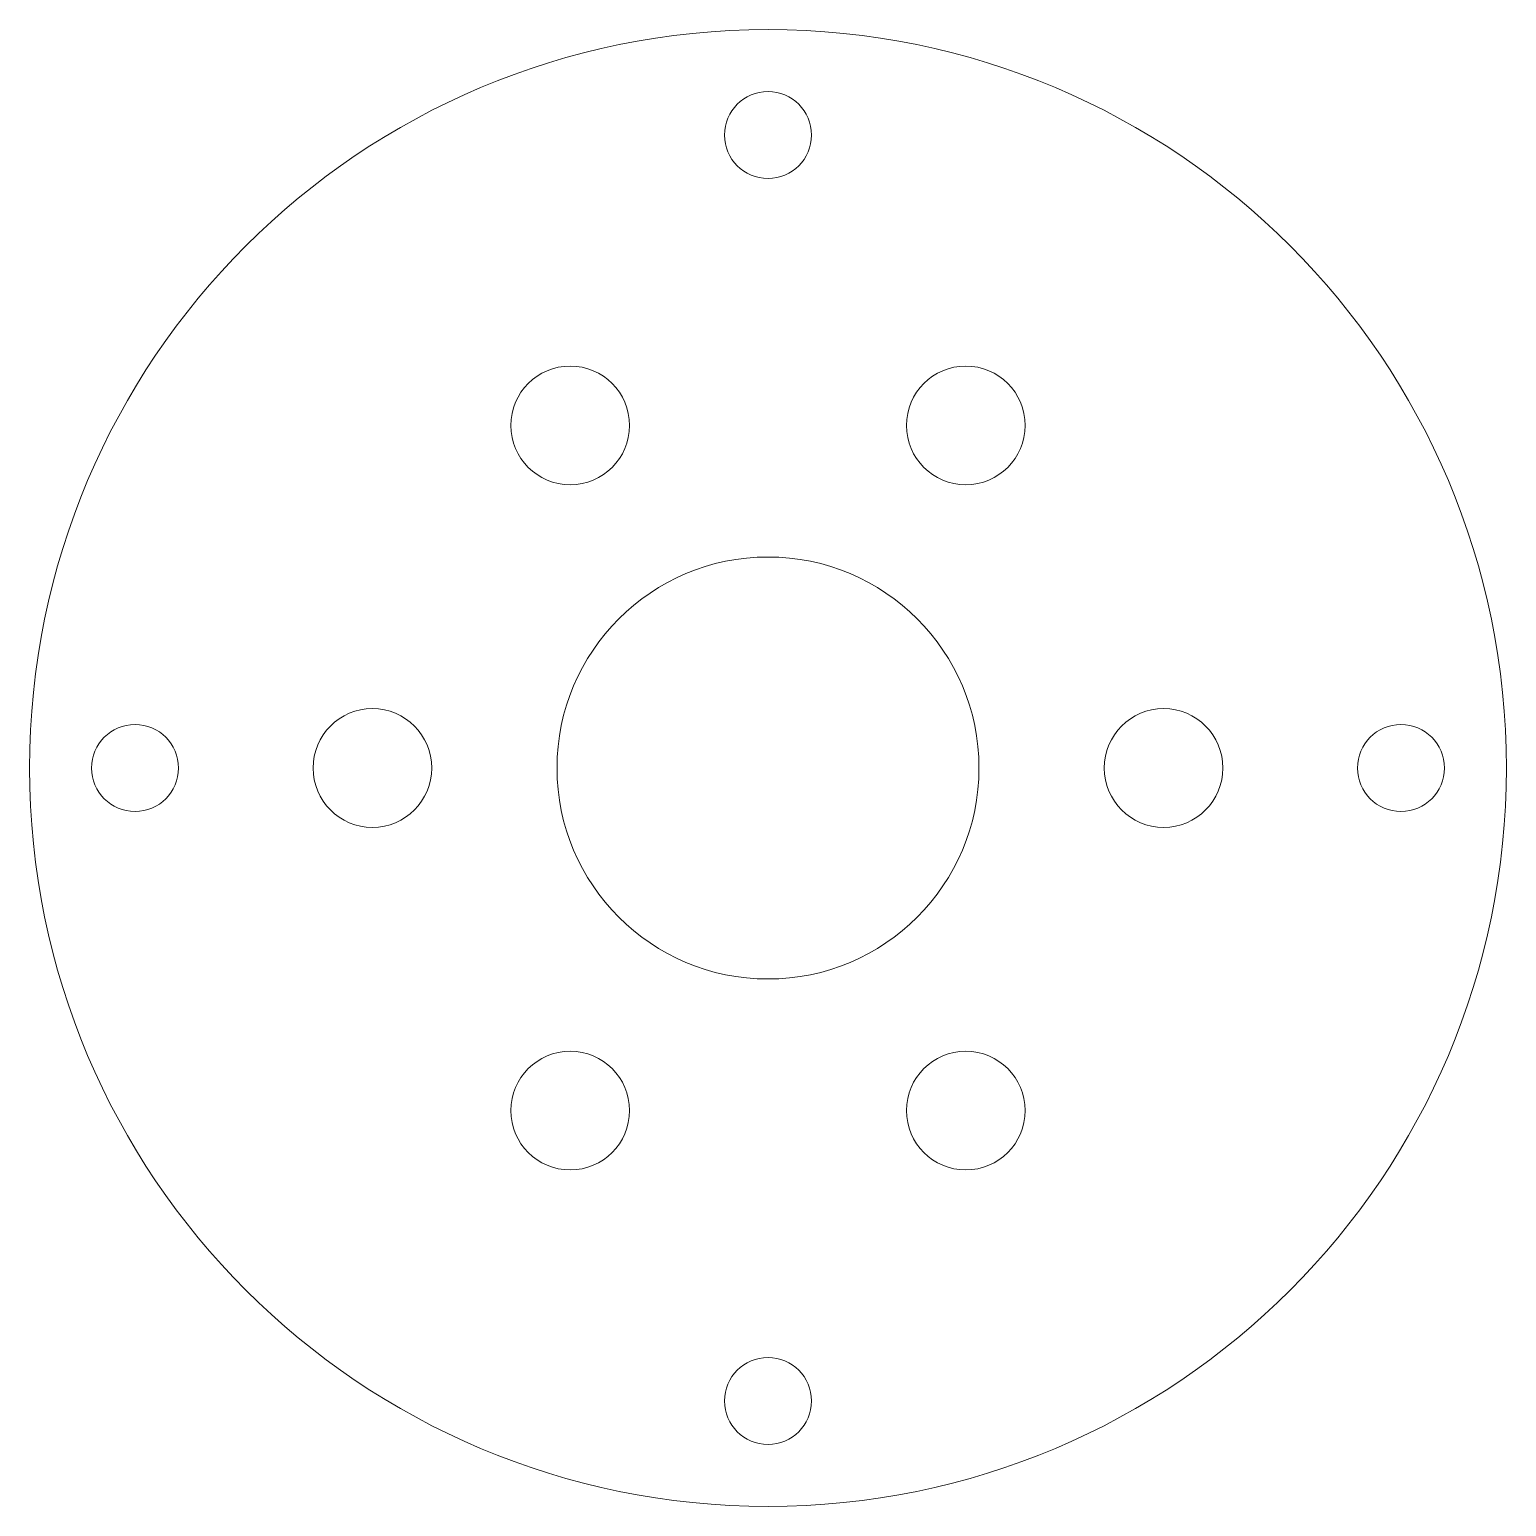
# Model space of a CAD drawing. Header units: millimetres. Extents: x -28 to 28, y -28 to 28.
import ezdxf

# ---------------------------------------------------------------- set-up
doc = ezdxf.new("R2010")
doc.units = ezdxf.units.MM

msp = doc.modelspace()

# ---------------------------------------------------------------- linework, layer by layer
at = {"color": 7, "linetype": 'Continuous', "lineweight": 15}
for centre, radius in [((0, 0), 28), ((0, 24), 1.65), ((-7.5, 12.99), 2.25), ((7.5, 12.99), 2.25), ((0, 0), 8), ((-15, 0), 2.25), ((15, 0), 2.25), ((-24, 0), 1.65), ((24, 0), 1.65), ((-7.5, -12.99), 2.25), ((7.5, -12.99), 2.25), ((0, -24), 1.65)]:
    msp.add_circle(centre, radius, dxfattribs=at)

doc.saveas('drawing.dxf')
